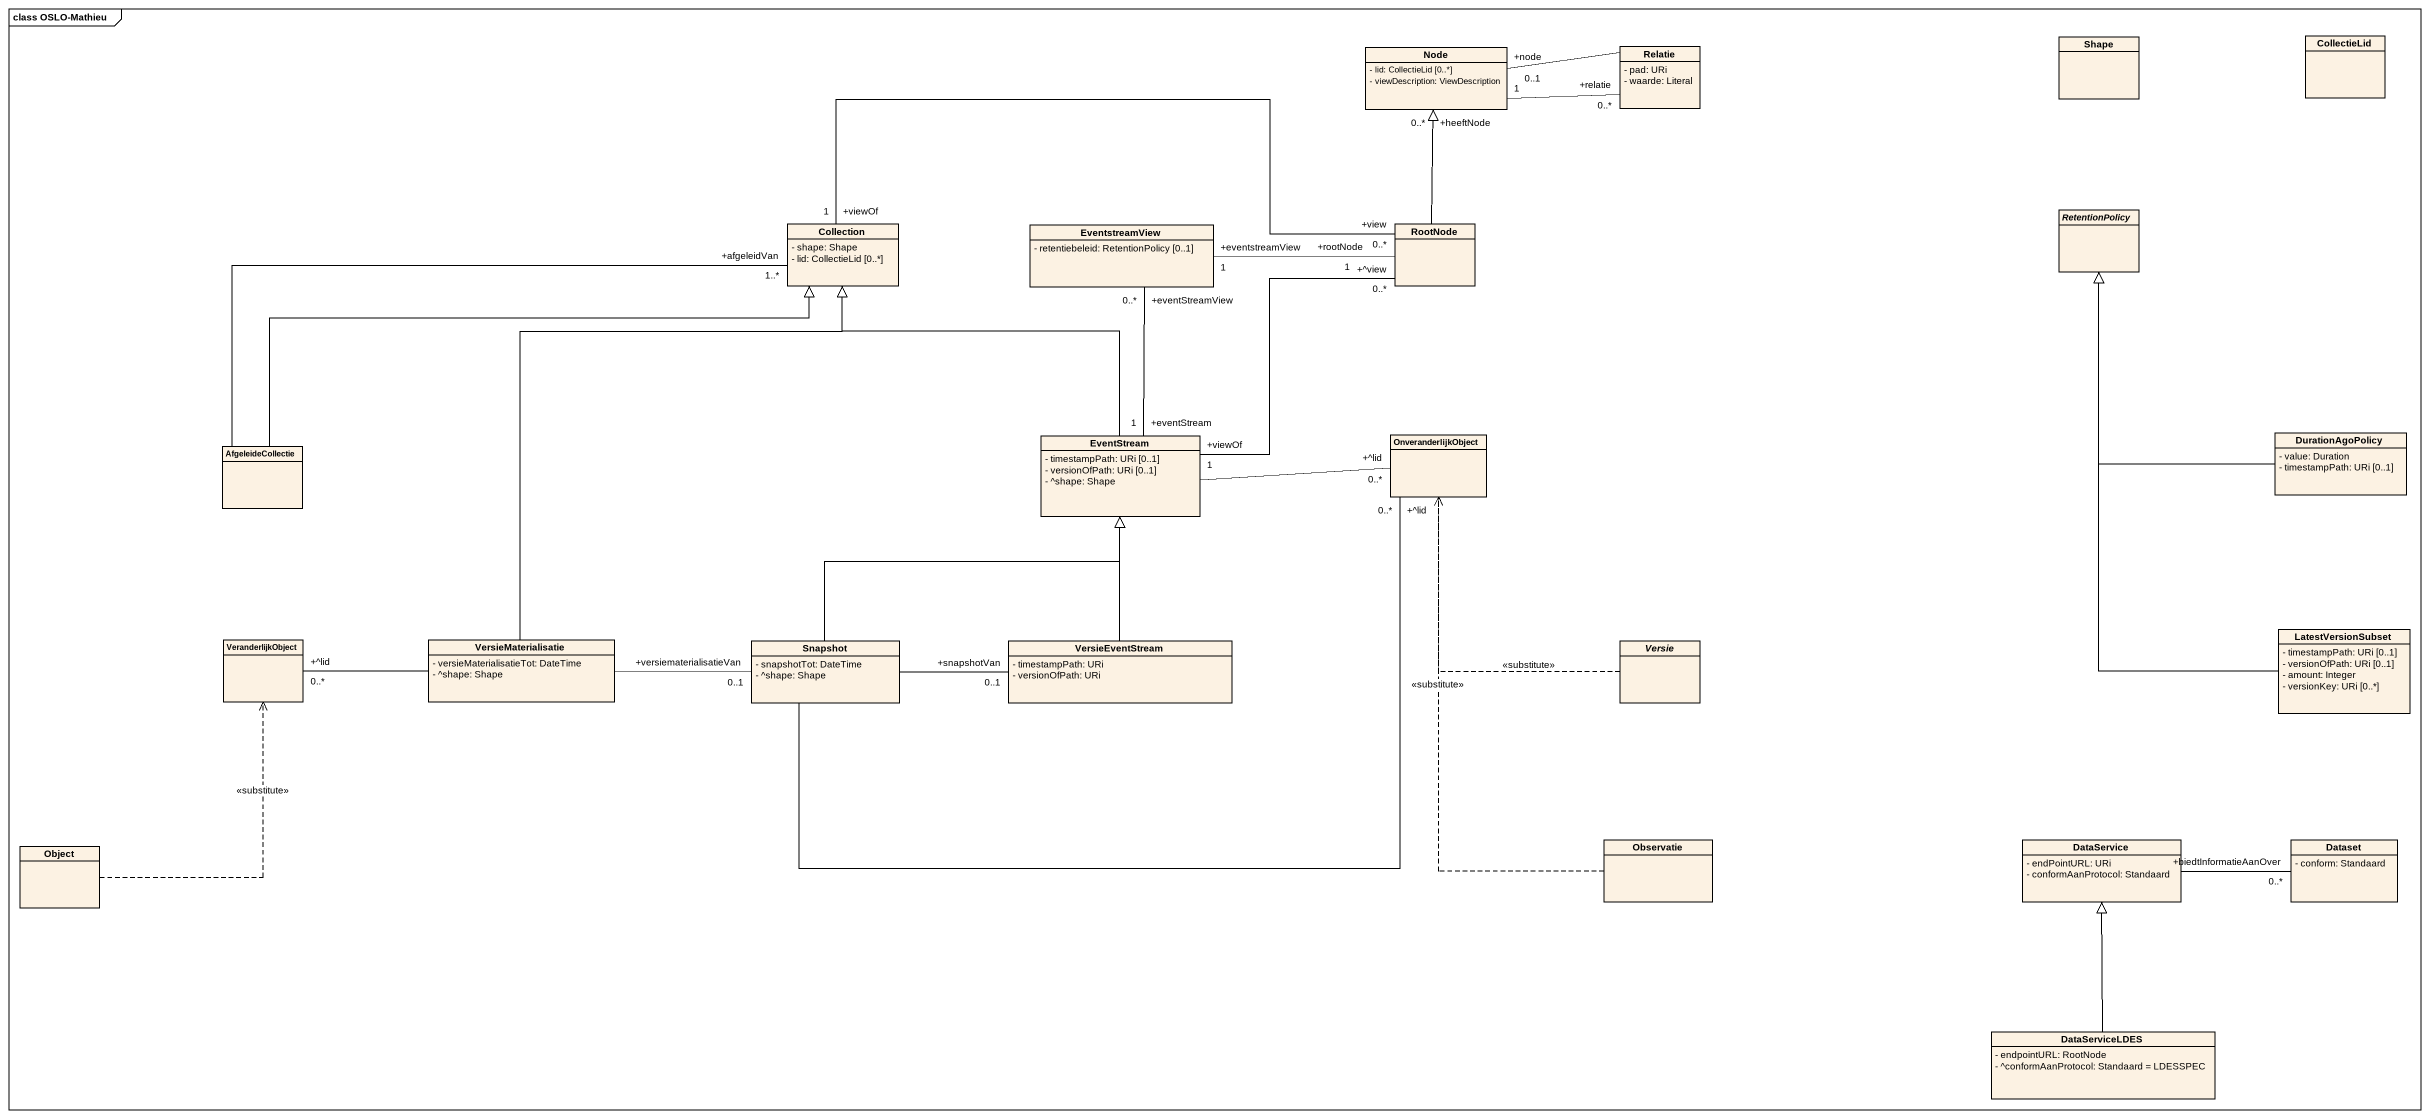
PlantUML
@startuml
mainframe class OSLO-Mathieu
hide circle
hide empty members
skinparam classAttributeIconSize 0
class CollectieLid
class "Node" as Node_ {
  - lid: CollectieLid [0..*]
  - viewDescription: ViewDescription
}
class Relatie {
  - pad: URi
  - waarde: Literal
}
class Shape
class Collection {
  - shape: Shape
  - lid: CollectieLid [0..*]
}
class EventstreamView {
  - retentiebeleid: RetentionPolicy [0..1]
}
class RootNode
abstract class RetentionPolicy
class EventStream {
  - timestampPath: URi [0..1]
  - versionOfPath: URi [0..1]
  - ^shape: Shape
}
class OnveranderlijkObject
class DurationAgoPolicy {
  - value: Duration
  - timestampPath: URi [0..1]
}
class AfgeleideCollectie
class LatestVersionSubset {
  - timestampPath: URi [0..1]
  - versionOfPath: URi [0..1]
  - amount: Integer
  - versionKey: URi [0..*]
}
class VeranderlijkObject
class VersieMaterialisatie {
  - versieMaterialisatieTot: DateTime
  - ^shape: Shape
}
class Snapshot {
  - snapshotTot: DateTime
  - ^shape: Shape
}
class VersieEventStream {
  - timestampPath: URi
  - versionOfPath: URi
}
abstract class Versie
class "Object" as Object_
class Observatie
class DataService {
  - endPointURL: URi
  - conformAanProtocol: Standaard
}
class Dataset {
  - conform: Standaard
}
class DataServiceLDES {
  - endpointURL: RootNode
  - ^conformAanProtocol: Standaard = LDESSPEC
}
Node_ "1" -right- "+relatie\n0..*" Relatie
Relatie -left- "+node\n0..1" Node_
Collection "+viewOf\n1" -right- "+view\n0..*" RootNode
EventstreamView "+eventstreamView\n1" -right- "+rootNode\n1" RootNode
RootNode -up-|> "+heeftNode\n0..*" Node_
EventStream -up-|> Collection
EventStream "+eventStream\n1" -up- "+eventStreamView\n0..*" EventstreamView
EventStream "+viewOf\n1" -up- "+^view\n0..*" RootNode
EventStream -right- "+^lid\n0..*" OnveranderlijkObject
DurationAgoPolicy -up-|> RetentionPolicy
AfgeleideCollectie -right-|> Collection
AfgeleideCollectie -right- "+afgeleidVan\n1..*" Collection
LatestVersionSubset -up-|> RetentionPolicy
VersieMaterialisatie -up-|> Collection
VersieMaterialisatie -left- "+^lid\n0..*" VeranderlijkObject
Snapshot -up-|> EventStream
Snapshot -right- "+^lid\n0..*" OnveranderlijkObject
Snapshot "+versiematerialisatieVan\n0..1" -left- VersieMaterialisatie
Snapshot -right- "+snapshotVan\n0..1" VersieEventStream
VersieEventStream -up-|> EventStream
Versie .up.> OnveranderlijkObject : <<substitute>>
Object_ .up.> VeranderlijkObject : <<substitute>>
Observatie .up.> OnveranderlijkObject : <<substitute>>
DataService -right- "+biedtInformatieAanOver\n0..*" Dataset
DataServiceLDES -up-|> DataService
@enduml
